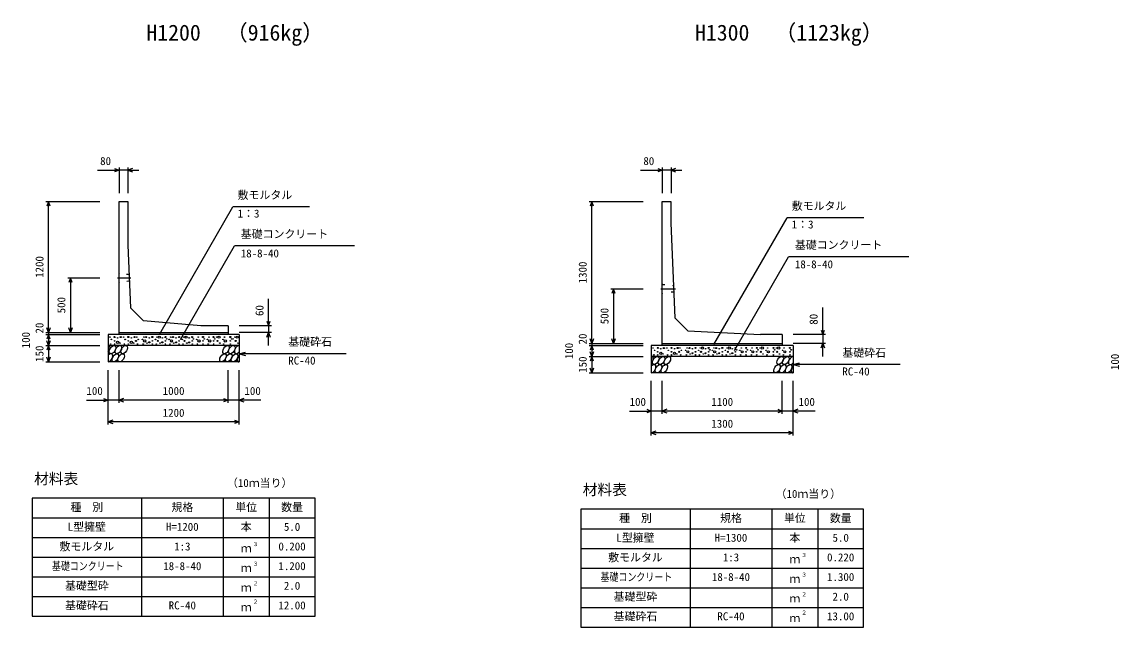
# Model space of a CAD drawing. Units: millimetres, scale not verified. Extents: x -67200 to 67200, y -23760 to 23760.
# Drawn here: x 44774 to 54823, y 11794 to 17340 of the extents above; entities that cross this region are included whole.
import ezdxf
from ezdxf.enums import TextEntityAlignment as Align

# ---------------------------------------------------------------- set-up
doc = ezdxf.new("R2010")
doc.units = ezdxf.units.MM
doc.header["$LTSCALE"] = 80
doc.linetypes.add('CHAIN1', pattern=[8, 5, -1, 1, -1])
doc.linetypes.add('DOTTED', pattern=[1.75, 0.25, -1.5])
for name, color, linetype, lineweight in [('0-0_CENTER', 7, 'CHAIN1', 25), ('0-1_DIM', 7, 'Continuous', 25), ('0-3_HATCH', 6, 'Continuous', 25), ('0-4_HYO', 3, 'Continuous', 25), ('0-5_HYO2', 4, 'Continuous', 25), ('0-6_OUTLINE', 1, 'Continuous', 25), ('0-7_OUTLINE2', 4, 'DOTTED', 25), ('0-8_TXT', 7, 'Continuous', 25)]:
    doc.layers.add(name, color=color, linetype=linetype, lineweight=lineweight)
doc.styles.add('ＭＳ ゴシック', font='')
doc.styles.get('ＭＳ ゴシック').set_extended_font_data('MS Gothic')

msp = doc.modelspace()

# ---------------------------------------------------------------- linework, layer by layer
at = {"layer": '0-0_CENTER'}
for p, q in [((45650.19, 14994.21), (45772.34, 14994.21)), ((50625.04, 14894.21), (50761.92, 14894.21))]:
    msp.add_line(p, q, dxfattribs=at)
at = {"layer": '0-1_DIM'}
for p, q in [((45464.56, 15981.1), (45664.11, 15981.1)), ((45664.11, 16006.1), (45664.11, 15769.21)), ((45744.11, 15981.1), (45664.11, 15981.1)), ((45744.11, 16006.1), (45744.11, 15769.21)), ((45744.11, 15981.1), (45844.11, 15981.1)), ((50439.92, 15981.1), (50639.46, 15981.1)), ((50639.46, 16006.1), (50639.46, 15769.21)), ((50719.46, 15981.1), (50639.46, 15981.1)), ((50719.46, 16006.1), (50719.46, 15769.21)), ((50719.46, 15981.1), (50819.46, 15981.1)), ((44993.39, 15694.21), (45488.39, 15694.21)), ((45018.39, 14494.21), (45018.39, 15694.21)), ((49968.75, 15694.21), (50463.75, 15694.21)), ((49993.75, 14394.21), (49993.75, 15694.21)), ((46035.54, 14482.31), (46706.81, 15644.99)), ((47409.22, 15644.99), (46706.81, 15644.99)), ((51110.89, 14382.31), (51782.16, 15544.99)), ((52484.58, 15544.99), (51782.16, 15544.99)), ((46225.02, 14427.92), (46721.29, 15287.48)), ((47820.83, 15287.48), (46721.29, 15287.48)), ((51300.38, 14327.92), (51796.64, 15187.48)), ((52896.19, 15187.48), (51796.64, 15187.48)), ((45193.39, 14994.21), (45488.39, 14994.21)), ((45218.39, 14994.21), (45218.39, 14494.21)), ((50168.75, 14894.21), (50463.75, 14894.21)), ((50193.75, 14894.21), (50193.75, 14394.21)), ((47033.39, 14554.21), (47033.39, 14801.9)), ((52108.75, 14474.21), (52108.75, 14721.9)), ((44993.39, 14494.21), (45488.39, 14494.21)), ((44993.39, 14474.21), (45488.39, 14474.21)), ((45018.39, 14494.21), (45018.39, 14474.21)), ((45018.39, 14474.21), (45018.39, 14374.21)), ((47058.39, 14554.21), (46763.39, 14554.21)), ((47058.39, 14494.21), (46763.39, 14494.21)), ((47033.39, 14554.21), (47033.39, 14494.21)), ((47033.39, 14374.21), (47033.39, 14494.21)), ((52133.75, 14474.21), (51838.75, 14474.21)), ((52108.75, 14474.21), (52108.75, 14394.21)), ((44993.39, 14374.21), (45488.39, 14374.21)), ((45018.39, 14374.21), (45018.39, 14224.21)), ((49968.75, 14394.21), (50463.75, 14394.21)), ((49968.75, 14374.21), (50463.75, 14374.21)), ((49993.75, 14394.21), (49993.75, 14374.21)), ((49993.75, 14374.21), (49993.75, 14274.21)), ((52133.75, 14394.21), (51838.75, 14394.21)), ((52108.75, 14274.21), (52108.75, 14394.21)), ((46763.39, 14299.21), (46821.35, 14314.74)), ((47743.71, 14299.21), (46763.39, 14299.21)), ((46763.39, 14299.21), (46821.35, 14283.68)), ((49968.75, 14274.21), (50463.75, 14274.21)), ((49993.75, 14274.21), (49993.75, 14124.21)), ((44993.39, 14224.21), (45488.39, 14224.21)), ((51838.75, 14199.21), (51896.71, 14214.74)), ((52819.07, 14199.21), (51838.75, 14199.21)), ((51838.75, 14199.21), (51896.71, 14183.68)), ((45563.39, 13649.21), (45563.39, 14149.21)), ((45663.39, 13849.21), (45663.39, 14149.21)), ((46663.39, 13849.21), (46663.39, 14149.21)), ((46663.39, 13849.21), (46663.39, 14149.21)), ((46763.39, 13649.21), (46763.39, 14149.21)), ((49968.75, 14124.21), (50463.75, 14124.21)), ((50538.75, 13549.21), (50538.75, 14049.21)), ((50638.75, 13749.21), (50638.75, 14049.21)), ((51738.75, 13749.21), (51738.75, 14049.21)), ((51738.75, 13749.21), (51738.75, 14049.21)), ((51838.75, 13549.21), (51838.75, 14049.21)), ((45363.85, 13874.21), (45563.39, 13874.21)), ((45663.39, 13874.21), (45563.39, 13874.21)), ((46663.39, 13874.21), (45663.39, 13874.21)), ((46763.39, 13874.21), (46663.39, 13874.21)), ((46962.94, 13874.21), (46763.39, 13874.21)), ((50339.21, 13774.21), (50538.75, 13774.21)), ((50638.75, 13774.21), (50538.75, 13774.21)), ((51738.75, 13774.21), (50638.75, 13774.21)), ((51838.75, 13774.21), (51738.75, 13774.21)), ((52038.29, 13774.21), (51838.75, 13774.21)), ((46763.39, 13674.21), (45563.39, 13674.21)), ((51838.75, 13574.21), (50538.75, 13574.21))]:
    msp.add_line(p, q, dxfattribs=at)
for points in [[(45621.82, 15996.49), (45664.11, 15981.1), (45621.82, 15965.71)], [(45786.39, 15996.49), (45744.11, 15981.1), (45786.39, 15965.71)], [(50597.18, 15996.49), (50639.46, 15981.1), (50597.18, 15965.71)], [(50761.75, 15996.49), (50719.46, 15981.1), (50761.75, 15965.71)], [(45033.78, 15651.92), (45018.39, 15694.21), (45003, 15651.92)], [(50009.14, 15651.92), (49993.75, 15694.21), (49978.36, 15651.92)], [(45233.78, 14951.92), (45218.39, 14994.21), (45203, 14951.92)], [(50209.14, 14851.92), (50193.75, 14894.21), (50178.36, 14851.92)], [(47018, 14596.49), (47033.39, 14554.21), (47048.78, 14596.49)], [(45033.78, 14536.49), (45018.39, 14494.21), (45003, 14536.49)], [(45033.78, 14431.92), (45018.39, 14474.21), (45003, 14431.92)], [(45233.78, 14536.49), (45218.39, 14494.21), (45203, 14536.49)], [(47018, 14451.92), (47033.39, 14494.21), (47048.78, 14451.92)], [(52093.36, 14516.49), (52108.75, 14474.21), (52124.14, 14516.49)], [(45033.78, 14416.49), (45018.39, 14374.21), (45003, 14416.49)], [(45033.78, 14331.92), (45018.39, 14374.21), (45003, 14331.92)], [(50009.14, 14436.49), (49993.75, 14394.21), (49978.36, 14436.49)], [(50009.14, 14331.92), (49993.75, 14374.21), (49978.36, 14331.92)], [(50209.14, 14436.49), (50193.75, 14394.21), (50178.36, 14436.49)], [(52093.36, 14351.92), (52108.75, 14394.21), (52124.14, 14351.92)], [(50009.14, 14316.49), (49993.75, 14274.21), (49978.36, 14316.49)], [(50009.14, 14231.92), (49993.75, 14274.21), (49978.36, 14231.92)], [(45033.78, 14266.49), (45018.39, 14224.21), (45003, 14266.49)], [(50009.14, 14166.49), (49993.75, 14124.21), (49978.36, 14166.49)], [(45521.11, 13889.6), (45563.39, 13874.21), (45521.11, 13858.82)], [(45705.68, 13889.6), (45663.39, 13874.21), (45705.68, 13858.82)], [(46621.11, 13889.6), (46663.39, 13874.21), (46621.11, 13858.82)], [(46805.68, 13889.6), (46763.39, 13874.21), (46805.68, 13858.82)], [(50496.46, 13789.6), (50538.75, 13774.21), (50496.46, 13758.82)], [(50681.04, 13789.6), (50638.75, 13774.21), (50681.04, 13758.82)], [(51696.46, 13789.6), (51738.75, 13774.21), (51696.46, 13758.82)], [(51881.04, 13789.6), (51838.75, 13774.21), (51881.04, 13758.82)], [(45605.68, 13689.6), (45563.39, 13674.21), (45605.68, 13658.82)], [(46721.11, 13689.6), (46763.39, 13674.21), (46721.11, 13658.82)], [(50581.04, 13589.6), (50538.75, 13574.21), (50581.04, 13558.82)], [(51796.46, 13589.6), (51838.75, 13574.21), (51796.46, 13558.82)]]:
    msp.add_lwpolyline(points, dxfattribs=at)
at = {"layer": '0-3_HATCH'}
for centre, radius in [((45579.36, 14451.38), 2.5), ((45586.37, 14388.35), 2.5), ((45593.38, 14430.37), 2.5), ((45622.25, 14452.26), 5), ((45622.25, 14416.37), 2.5), ((45622.25, 14388.35), 2.5), ((45650.29, 14403.23), 10), ((45650.29, 14444.38), 2.5), ((45671.32, 14396.23), 2.5), ((45678.33, 14451.38), 5), ((45705.47, 14451.38), 2.5), ((45712.47, 14388.35), 2.5), ((45719.48, 14430.37), 2.5), ((45748.36, 14452.26), 5), ((45748.36, 14416.37), 2.5), ((45748.36, 14388.35), 2.5), ((45776.4, 14403.23), 10), ((45776.4, 14444.38), 2.5), ((45797.43, 14396.23), 2.5), ((45804.43, 14451.38), 5), ((45818.45, 14416.37), 5), ((45825.47, 14451.38), 2.5), ((45832.47, 14388.35), 2.5), ((45839.48, 14430.37), 2.5), ((45877.3, 14430.37), 2.5), ((45884.31, 14388.35), 2.5), ((45898.33, 14416.37), 10), ((45891.32, 14451.38), 2.5), ((45912.35, 14451.38), 5), ((45919.36, 14396.23), 2.5), ((45940.39, 14403.23), 5), ((45940.39, 14444.38), 2.5), ((45968.43, 14452.26), 5), ((45968.43, 14416.37), 2.5), ((45968.43, 14388.35), 2.5), ((45997.3, 14430.37), 2.5), ((46004.31, 14388.35), 2.5), ((46011.32, 14451.38), 2.5), ((46018.33, 14416.37), 5), ((46032.35, 14451.38), 10), ((46039.36, 14396.23), 2.5), ((46060.39, 14403.23), 5), ((46060.39, 14444.38), 2.5), ((46088.43, 14452.26), 5), ((46088.43, 14416.37), 2.5), ((46088.43, 14388.35), 2.5), ((46099.77, 14434.69), 2.5), ((46122.53, 14430.37), 2.5), ((46129.54, 14388.35), 2.5), ((46143.56, 14416.37), 10), ((46136.54, 14451.38), 2.5), ((46157.58, 14451.38), 5), ((46164.58, 14396.23), 2.5), ((46185.61, 14403.23), 5), ((46185.61, 14444.38), 2.5), ((46213.65, 14452.26), 5), ((46213.65, 14416.37), 2.5), ((46213.65, 14388.35), 2.5), ((46242.53, 14430.37), 2.5), ((46249.54, 14388.35), 2.5), ((46256.54, 14451.38), 2.5), ((46263.56, 14416.37), 5), ((46277.58, 14451.38), 10), ((46284.58, 14396.23), 2.5), ((46305.61, 14403.23), 5), ((46305.61, 14444.38), 2.5), ((46333.65, 14452.26), 5), ((46333.65, 14416.37), 2.5), ((46333.65, 14388.35), 2.5), ((46344.99, 14434.69), 2.5), ((46374.45, 14430.37), 2.5), ((46381.46, 14388.35), 2.5), ((46395.48, 14416.37), 10), ((46388.47, 14451.38), 2.5), ((46432.09, 14452.26), 5), ((46432.09, 14416.37), 2.5), ((46432.09, 14388.35), 2.5), ((46443.43, 14434.69), 2.5), ((46472.89, 14430.37), 2.5), ((46479.9, 14388.35), 2.5), ((46493.92, 14416.37), 10), ((46486.91, 14451.38), 2.5), ((46529.08, 14452.26), 5), ((46529.08, 14416.37), 2.5), ((46529.08, 14388.35), 2.5), ((46540.42, 14434.69), 2.5), ((46558.78, 14451.38), 2.5), ((46565.79, 14416.37), 5), ((46579.81, 14451.38), 10), ((46586.82, 14396.23), 2.5), ((46615.16, 14430.37), 2.5), ((46622.17, 14388.35), 2.5), ((46636.19, 14416.37), 10), ((46629.18, 14451.38), 2.5), ((46682.47, 14452.26), 5), ((46682.47, 14416.37), 2.5), ((46682.47, 14388.35), 2.5), ((46693.81, 14434.69), 2.5), ((46706.13, 14434.69), 2.5), ((46724.48, 14451.38), 2.5), ((46731.5, 14416.37), 5), ((46745.52, 14451.38), 10), ((46752.52, 14396.23), 2.5), ((50554.72, 14351.38), 2.5), ((50561.73, 14288.35), 2.5), ((50568.74, 14330.37), 2.5), ((50597.61, 14352.26), 5), ((50597.61, 14316.37), 2.5), ((50597.61, 14288.35), 2.5), ((50625.65, 14303.23), 10), ((50625.65, 14344.38), 2.5), ((50646.68, 14296.23), 2.5), ((50653.69, 14351.38), 5), ((50680.82, 14351.38), 2.5), ((50687.83, 14288.35), 2.5), ((50694.84, 14330.37), 2.5), ((50723.72, 14352.26), 5), ((50723.72, 14316.37), 2.5), ((50723.72, 14288.35), 2.5), ((50751.76, 14303.23), 10), ((50751.76, 14344.38), 2.5), ((50772.78, 14296.23), 2.5), ((50779.79, 14351.38), 5), ((50793.81, 14316.37), 5), ((50800.82, 14351.38), 2.5), ((50807.83, 14288.35), 2.5), ((50814.84, 14330.37), 2.5), ((50852.66, 14330.37), 2.5), ((50859.67, 14288.35), 2.5), ((50873.69, 14316.37), 10), ((50866.68, 14351.38), 2.5), ((50887.71, 14351.38), 5), ((50894.72, 14296.23), 2.5), ((50915.74, 14303.23), 5), ((50915.74, 14344.38), 2.5), ((50943.78, 14352.26), 5), ((50943.78, 14316.37), 2.5), ((50943.78, 14288.35), 2.5), ((50972.66, 14330.37), 2.5), ((50979.67, 14288.35), 2.5), ((50986.68, 14351.38), 2.5), ((50993.69, 14316.37), 5), ((51007.71, 14351.38), 10), ((51014.72, 14296.23), 2.5), ((51035.74, 14303.23), 5), ((51035.74, 14344.38), 2.5), ((51063.78, 14352.26), 5), ((51063.78, 14316.37), 2.5), ((51063.78, 14288.35), 2.5), ((51075.12, 14334.69), 2.5), ((51097.88, 14330.37), 2.5), ((51104.89, 14288.35), 2.5), ((51118.91, 14316.37), 10), ((51111.9, 14351.38), 2.5), ((51132.93, 14351.38), 5), ((51139.94, 14296.23), 2.5), ((51160.97, 14303.23), 5), ((51160.97, 14344.38), 2.5), ((51189.01, 14352.26), 5), ((51189.01, 14316.37), 2.5), ((51189.01, 14288.35), 2.5), ((51217.88, 14330.37), 2.5), ((51224.89, 14288.35), 2.5), ((51231.9, 14351.38), 2.5), ((51238.91, 14316.37), 5), ((51252.93, 14351.38), 10), ((51259.94, 14296.23), 2.5), ((51280.97, 14303.23), 5), ((51280.97, 14344.38), 2.5), ((51309.01, 14352.26), 5), ((51309.01, 14316.37), 2.5), ((51309.01, 14288.35), 2.5), ((51320.35, 14334.69), 2.5), ((51349.81, 14330.37), 2.5), ((51356.82, 14288.35), 2.5), ((51370.84, 14316.37), 10), ((51363.83, 14351.38), 2.5), ((51407.45, 14352.26), 5), ((51407.45, 14316.37), 2.5), ((51407.45, 14288.35), 2.5), ((51418.79, 14334.69), 2.5), ((51448.25, 14330.37), 2.5), ((51455.26, 14288.35), 2.5), ((51469.28, 14316.37), 10), ((51462.26, 14351.38), 2.5), ((51504.44, 14352.26), 5), ((51504.44, 14316.37), 2.5), ((51504.44, 14288.35), 2.5), ((51515.78, 14334.69), 2.5), ((51534.14, 14351.38), 2.5), ((51541.15, 14316.37), 5), ((51555.17, 14351.38), 10), ((51562.18, 14296.23), 2.5), ((51590.52, 14330.37), 2.5), ((51597.53, 14288.35), 2.5), ((51611.55, 14316.37), 10), ((51604.54, 14351.38), 2.5), ((51657.83, 14352.26), 5), ((51657.83, 14316.37), 2.5), ((51657.83, 14288.35), 2.5), ((51669.17, 14334.69), 2.5), ((51684.91, 14351.38), 2.5), ((51691.92, 14316.37), 5), ((51705.94, 14351.38), 10), ((51712.95, 14296.23), 2.5), ((51741.29, 14330.37), 2.5), ((51748.3, 14288.35), 2.5), ((51762.32, 14316.37), 10), ((51755.3, 14351.38), 2.5), ((51808.6, 14352.26), 5), ((51808.6, 14316.37), 2.5), ((51808.6, 14288.35), 2.5), ((51819.94, 14334.69), 2.5)]:
    msp.add_circle(centre, radius, dxfattribs=at)
for centre, start_param, end_param in [((45551.03, 14336.7), 4.385593, 6.67454438), ((46749.53, 14336.7), 0.33577149, 4.44118059), ((45576.35, 14261.71), 3.51114638, 7.548991), ((46774.85, 14261.71), 1.2110787, 3.56587337), ((50526.39, 14236.7), 4.385593, 6.67454438), ((51824.89, 14236.7), 0.33577149, 4.44118059), ((50551.71, 14161.71), 3.51114638, 7.548991), ((51850.21, 14161.71), 1.2110787, 3.56587337)]:
    msp.add_ellipse(centre, major_axis=(21.81, 35.31), ratio=0.5792, start_param=start_param, end_param=end_param, dxfattribs=at)
for centre in [(45604.24, 14336.7), (45657.45, 14336.7), (45710.65, 14336.7), (46643.12, 14336.7), (46696.33, 14336.7), (45629.56, 14261.71), (45682.77, 14261.71), (46615.23, 14261.71), (46668.44, 14261.71), (46721.65, 14261.71), (50579.59, 14236.7), (50632.8, 14236.7), (50686.01, 14236.7), (51718.47, 14236.7), (51771.68, 14236.7), (50604.91, 14161.71), (50658.12, 14161.71), (51690.59, 14161.71), (51743.79, 14161.71), (51797, 14161.71)]:
    msp.add_ellipse(centre, major_axis=(21.81, 35.31), ratio=0.5792, dxfattribs=at)
at = {"layer": '0-4_HYO'}
for p, q in [((45868.39, 12974.21), (45868.39, 11894.21)), ((46618.39, 12974.21), (46618.39, 11894.21)), ((47038.39, 12974.21), (47038.39, 11894.21)), ((50893.75, 12874.21), (50893.75, 11794.21)), ((51643.75, 12874.21), (51643.75, 11794.21)), ((52063.75, 12874.21), (52063.75, 11794.21)), ((44868.39, 12794.21), (47458.39, 12794.21)), ((49893.75, 12694.21), (52483.75, 12694.21))]:
    msp.add_line(p, q, dxfattribs=at)
for points in [[(44868.39, 11894.21), (47458.39, 11894.21), (47458.39, 12974.21), (44868.39, 12974.21)], [(49893.75, 11794.21), (52483.75, 11794.21), (52483.75, 12874.21), (49893.75, 12874.21)]]:
    msp.add_lwpolyline(points, close=True, dxfattribs=at)
at = {"layer": '0-5_HYO2'}
for p, q in [((44868.39, 12614.21), (47458.39, 12614.21)), ((49893.75, 12514.21), (52483.75, 12514.21)), ((44868.39, 12434.21), (47458.39, 12434.21)), ((49893.75, 12334.21), (52483.75, 12334.21)), ((44868.39, 12254.21), (47458.39, 12254.21)), ((44868.39, 12074.21), (47458.39, 12074.21)), ((49893.75, 12154.21), (52483.75, 12154.21)), ((49893.75, 11974.21), (52483.75, 11974.21))]:
    msp.add_line(p, q, dxfattribs=at)
at = {"layer": '0-6_OUTLINE'}
for p, q in [((45663.39, 15694.21), (45743.39, 15694.21)), ((45663.39, 14474.21), (45663.39, 15694.21)), ((45743.39, 15694.21), (45743.39, 15294.21)), ((50638.75, 14374.21), (50638.75, 15694.21)), ((50718.75, 15494.21), (50753.75, 14629.21)), ((45743.39, 15294.21), (45768.39, 14719.21)), ((50873.75, 14509.21), (50753.75, 14629.21)), ((45663.39, 14494.21), (46663.39, 14494.21)), ((46663.39, 14554.21), (46413.39, 14554.21)), ((46663.39, 14554.21), (46663.39, 14474.21)), ((46763.39, 14474.21), (46763.39, 14224.21)), ((50873.75, 14509.21), (51538.75, 14474.21)), ((51738.75, 14474.21), (51538.75, 14474.21)), ((51738.75, 14474.21), (51738.75, 14374.21)), ((46763.39, 14374.21), (45563.39, 14374.21)), ((50638.75, 14394.21), (51738.75, 14394.21)), ((51838.75, 14374.21), (51838.75, 14124.21)), ((51838.75, 14274.21), (50538.75, 14274.21)), ((46763.39, 14224.21), (45563.39, 14224.21)), ((51838.75, 14124.21), (50538.75, 14124.21))]:
    msp.add_line(p, q, dxfattribs=at)
for points in [[(50638.75, 15694.21), (50718.75, 15694.21), (50718.75, 15494.21)], [(46413.39, 14554.21), (45888.39, 14599.21), (45768.39, 14719.21)], [(46763.39, 14474.21), (45563.39, 14474.21), (45563.39, 14224.21)], [(51838.75, 14374.21), (50538.75, 14374.21), (50538.75, 14124.21)]]:
    msp.add_lwpolyline(points, dxfattribs=at)
at = {"layer": '0-7_OUTLINE2'}
for p, q in [((45667.89, 15034.21), (45663.39, 15038.71)), ((45750.63, 15024.21), (45667.89, 15034.21)), ((45750.63, 15024.21), (45754.94, 15028.71)), ((45663.39, 14949.71), (45667.89, 14954.21)), ((45753.24, 14964.21), (45667.89, 14954.21)), ((45757.94, 14959.71), (45753.24, 14964.21)), ((50643.25, 14934.21), (50638.75, 14938.71)), ((50643.25, 14934.21), (50737.31, 14924.21)), ((50737.31, 14924.21), (50741.63, 14928.71)), ((50638.75, 14849.71), (50643.25, 14854.21)), ((50739.74, 14864.21), (50643.25, 14854.21)), ((50744.42, 14859.71), (50739.74, 14864.21))]:
    msp.add_line(p, q, dxfattribs=at)

# ---------------------------------------------------------------- texts
at = {"layer": '0-1_DIM', "style": 'ＭＳ ゴシック'}
for s, p in [('80', (45490.47, 16006.1)), ('80', (50465.82, 16006.1)), ('敷モルタル', (46749.66, 15694.99)), ('敷モルタル', (51825.02, 15594.99)), ('1：3', (46749.66, 15524.87)), ('1：3', (51825.02, 15424.87)), ('基礎コンクリート', (46778.55, 15337.48)), ('基礎コンクリート', (51853.9, 15237.48)), ('18-8-40', (46778.55, 15159.85)), ('18-8-40', (51853.9, 15059.85)), ('基礎砕石', (47213.65, 14349.21)), ('RC-40', (47213.65, 14177.83)), ('基礎砕石', (52289, 14249.21)), ('RC-40', (52289, 14077.83)), ('100', (45364.75, 13899.21)), ('1000', (46063.39, 13899.21)), ('100', (46812.03, 13899.21)), ('100', (50340.11, 13799.21)), ('1100', (51088.75, 13799.21)), ('100', (51887.39, 13799.21)), ('1200', (46063.39, 13699.21)), ('1300', (51088.75, 13599.21))]:
    msp.add_text(s, height=73.31, dxfattribs=at).set_placement(p, align=Align.BOTTOM_LEFT)
for s, p in [('1200', (44993.39, 14994.21)), ('1300', (49968.75, 14944.21)), ('500', (45193.39, 14669.21)), ('60', (47008.39, 14644.85)), ('500', (50168.75, 14569.21)), ('20', (44993.39, 14484.27)), ('80', (52083.75, 14564.85)), ('100', (44868.39, 14349.21)), ('20', (49968.75, 14384.27)), ('100', (49843.75, 14249.21)), ('150', (44993.39, 14224.21)), ('100', (54844.11, 14149.21)), ('150', (49968.75, 14124.21))]:
    msp.add_text(s, height=73.31, rotation=90, dxfattribs=at).set_placement(p, align=Align.BOTTOM_LEFT)
at = {"layer": '0-8_TXT', "style": 'ＭＳ ゴシック'}
for s, height, p in [('H1200', 146.6, (45913.39, 17124.45)), ('（916kg）', 146.6, (46642.01, 17124.45)), ('H1300', 146.6, (50938.75, 17124.45)), ('（1123kg）', 146.6, (51667.37, 17124.45)), ('材料表', 98.97, (44885.06, 13074.21)), ('（10ｍ当り）', 73.31, (46651.72, 13055.87)), ('材料表', 98.97, (49910.42, 12974.21)), ('（10ｍ当り）', 73.31, (51677.08, 12955.87)), ('種\u3000別', 73.31, (45218.39, 12834.21)), ('規格', 73.31, (46143.39, 12834.21)), ('単位', 73.31, (46728.39, 12834.21)), ('数量', 73.31, (47148.39, 12834.21)), ('種\u3000別', 73.31, (50243.75, 12734.21)), ('規格', 73.31, (51168.75, 12734.21)), ('単位', 73.31, (51753.75, 12734.21)), ('数量', 73.31, (52173.75, 12734.21)), ('L型擁壁', 73.31, (45193.39, 12654.21)), ('H=1200', 73.31, (46093.39, 12654.21)), ('本', 73.31, (46778.39, 12654.21)), ('5.0', 73.31, (47173.39, 12654.21)), ('敷モルタル', 73.31, (45118.39, 12474.21)), ('1:3', 73.31, (46168.39, 12474.21)), ('３', 36.66, (46887.63, 12524.82)), ('0.200', 73.31, (47123.39, 12474.21)), ('L型擁壁', 73.31, (50218.75, 12554.21)), ('H=1300', 73.31, (51118.75, 12554.21)), ('本', 73.31, (51803.75, 12554.21)), ('5.0', 73.31, (52198.75, 12554.21)), ('ｍ', 73.31, (46778.39, 12457.54)), ('敷モルタル', 73.31, (50143.75, 12374.21)), ('1:3', 73.31, (51193.75, 12374.21)), ('３', 36.66, (51912.99, 12424.82)), ('0.220', 73.31, (52148.75, 12374.21)), ('18-8-40', 73.31, (46068.39, 12294.21)), ('３', 36.66, (46887.63, 12344.82)), ('1.200', 73.31, (47123.39, 12294.21)), ('ｍ', 73.31, (51803.75, 12357.54)), ('ｍ', 73.31, (46778.39, 12277.54)), ('18-8-40', 73.31, (51093.75, 12194.21)), ('３', 36.66, (51912.99, 12244.82)), ('1.300', 73.31, (52148.75, 12194.21)), ('基礎型砕', 73.31, (45168.39, 12114.21)), ('ｍ', 73.31, (46778.39, 12097.54)), ('２', 36.66, (46887.63, 12164.82)), ('2.0', 73.31, (47173.39, 12114.21)), ('ｍ', 73.31, (51803.75, 12177.54)), ('基礎型砕', 73.31, (50193.75, 12014.21)), ('ｍ', 73.31, (51803.75, 11997.54)), ('２', 36.66, (51912.99, 12064.82)), ('2.0', 73.31, (52198.75, 12014.21)), ('基礎砕石', 73.31, (45168.39, 11934.21)), ('RC-40', 73.31, (46118.39, 11934.21)), ('ｍ', 73.31, (46778.39, 11917.54)), ('２', 36.66, (46887.63, 11998.15)), ('12.00', 73.31, (47123.39, 11934.21)), ('基礎砕石', 73.31, (50193.75, 11834.21)), ('RC-40', 73.31, (51143.75, 11834.21)), ('ｍ', 73.31, (51803.75, 11817.54)), ('２', 36.66, (51912.99, 11898.15)), ('13.00', 73.31, (52148.75, 11834.21))]:
    msp.add_text(s, height=height, dxfattribs=at).set_placement(p, align=Align.BOTTOM_LEFT)
at = {"layer": '0-8_TXT', "style": 'ＭＳ ゴシック', "width": 0.8}
for p in [(45048.39, 12294.21), (50073.75, 12194.21)]:
    msp.add_text('基礎コンクリート', height=73.31, dxfattribs=at).set_placement(p, align=Align.BOTTOM_LEFT)

doc.saveas('drawing.dxf')
